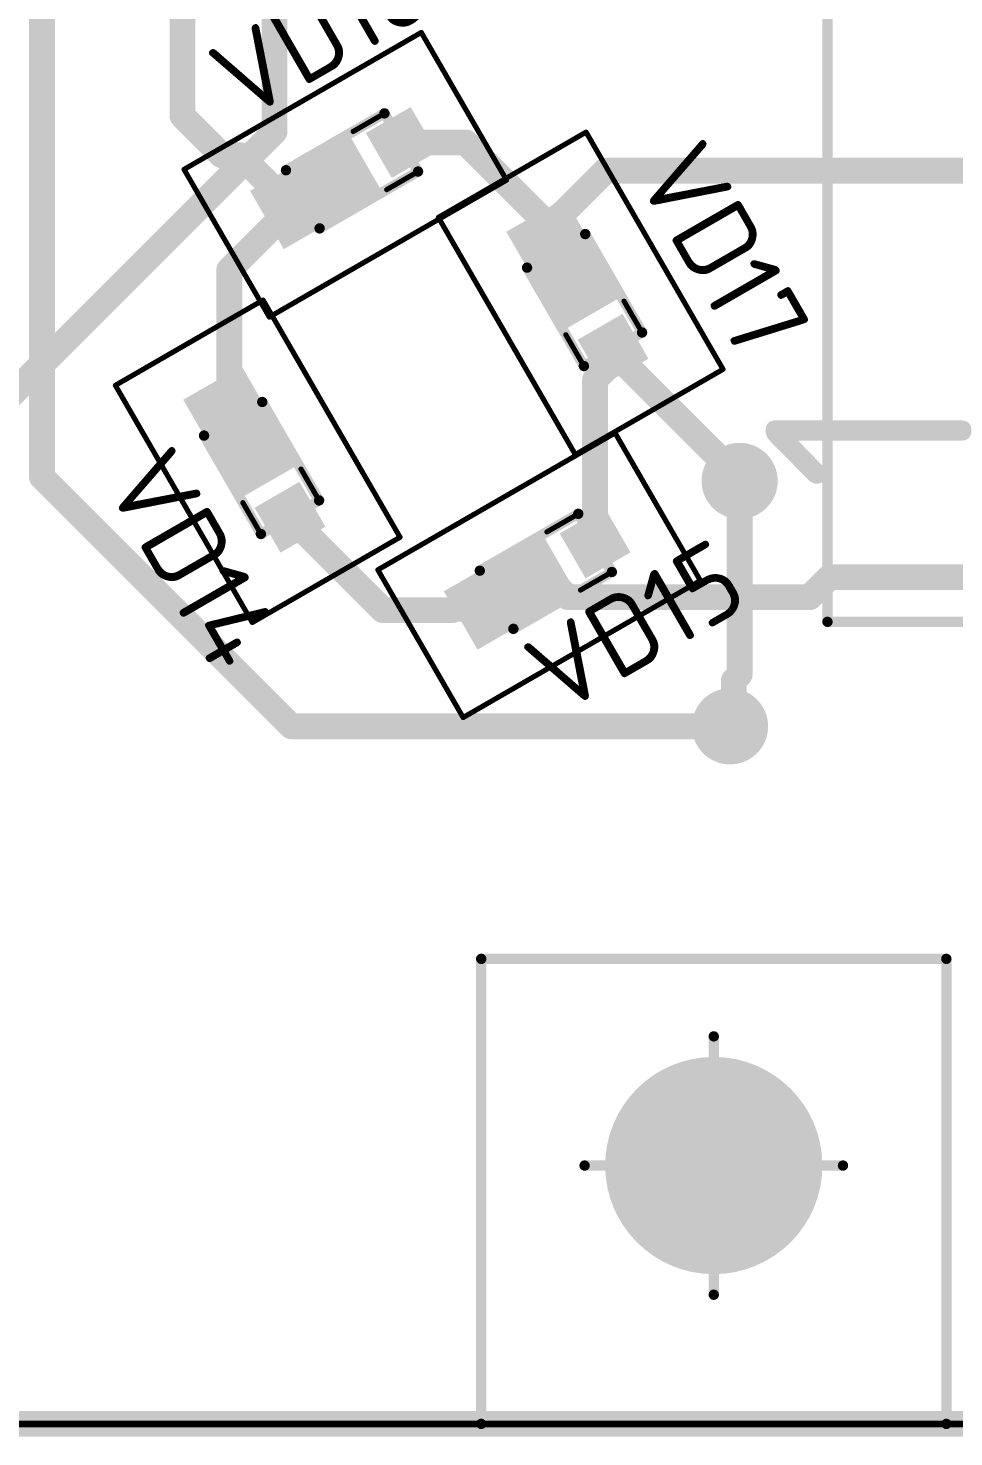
# Model space of a CAD drawing. Header units: inches. Extents: x 0 to 220, y 0 to 115.
# Drawn here: x 186.73 to 204.64, y -0.25 to 27.01 of the extents above; entities that cross this region are included whole.
import ezdxf

# ---------------------------------------------------------------- set-up
doc = ezdxf.new("R2010")
doc.units = ezdxf.units.IN
for name, color, linetype in [('Bottom Layer- Bottom', 5, 'Continuous'), ('Bottom Solder- Bot Mask', 6, 'Continuous'), ('Keep-Out Layer- Board', 6, 'Continuous'), ('Mechanical 1- Top Assy', 6, 'Continuous'), ('Mechanical 13', 56, 'Continuous'), ('Mechanical 15', 56, 'Continuous'), ('Mechanical 5- Help', 56, 'Continuous'), ('Multi-Layer', 9, 'Continuous'), ('Top Layer- Top', 1, 'Continuous'), ('Top Overlay- Top Silk', 2, 'Continuous'), ('Top Paste- Top Paste', 8, 'Continuous'), ('Top Solder- Top Mask', 216, 'Continuous')]:
    doc.layers.add(name, color=color, linetype=linetype)
doc.styles.add('GOST type B', font='', dxfattribs={"height": 0.2})
doc.styles.get('GOST type B').set_extended_font_data('GOST type B')

# ---------------------------------------------------------------- blocks, each defined once
blk = doc.blocks.new('DO_219AD_53')
at = {"layer": 'Top Layer- Top'}
for points in [[(-1.8, 0.55), (0.2, 0.55), (0.2, -0.55), (-1.8, -0.55)], [(0.7, 0.4), (1.5, 0.4), (1.5, -0.4), (0.7, -0.4)]]:
    blk.add_hatch(color=7, dxfattribs=at).paths.add_polyline_path(points)
at = {"layer": 'Top Paste- Top Paste'}
for points in [[(-1.8, 0.55), (0.2, 0.55), (0.2, -0.55), (-1.8, -0.55)], [(0.7, 0.4), (1.5, 0.4), (1.5, -0.4), (0.7, -0.4)]]:
    blk.add_hatch(color=7, dxfattribs=at).paths.add_polyline_path(points)
at = {"layer": 'Top Solder- Top Mask'}
for points in [[(-1.902, 0.652), (0.302, 0.652), (0.302, -0.652), (-1.902, -0.652)], [(0.598, 0.502), (1.602, 0.502), (1.602, -0.502), (0.598, -0.502)]]:
    blk.add_hatch(color=7, dxfattribs=at).paths.add_polyline_path(points)
at = {"layer": 'Mechanical 13'}
for points in [[(-1.1, -0.65, 0.2, 0.2, 0), (-1.1, 0.65, 0.2, 0.2, 0)], [(-1.1, 0.65, 0.2, 0.2, 0), (1.1, 0.65, 0.2, 0.2, 0)], [(1.1, -0.65, 0.2, 0.2, 0), (1.1, 0.65, 0.2, 0.2, 0)], [(-1.1, -0.65, 0.2, 0.2, 0), (1.1, -0.65, 0.2, 0.2, 0)]]:
    blk.add_lwpolyline(points, format="xyseb", dxfattribs=at)
for points in [[(-1.15, 0.65, 0.1, 0.1, 1), (-1.05, 0.65, 0.1, 0.1, 1)], [(-1.15, 0.65, 0.1, 0.1, 1), (-1.05, 0.65, 0.1, 0.1, 1)], [(1.05, 0.65, 0.1, 0.1, 1), (1.15, 0.65, 0.1, 0.1, 1)], [(1.05, 0.65, 0.1, 0.1, 1), (1.15, 0.65, 0.1, 0.1, 1)], [(-1.15, -0.65, 0.1, 0.1, 1), (-1.05, -0.65, 0.1, 0.1, 1)], [(-1.15, -0.65, 0.1, 0.1, 1), (-1.05, -0.65, 0.1, 0.1, 1)], [(1.05, -0.65, 0.1, 0.1, 1), (1.15, -0.65, 0.1, 0.1, 1)], [(1.05, -0.65, 0.1, 0.1, 1), (1.15, -0.65, 0.1, 0.1, 1)]]:
    blk.add_lwpolyline(points, format="xyseb", close=True, dxfattribs=at)
at = {"layer": 'Mechanical 15'}
for points in [[(-2.8, -1.65, 0.1, 0.1, 0), (-2.8, 1.65, 0.1, 0.1, 0)], [(-2.8, 1.65, 0.1, 0.1, 0), (2.5, 1.65, 0.1, 0.1, 0)], [(2.5, -1.65, 0.1, 0.1, 0), (2.5, 1.65, 0.1, 0.1, 0)], [(-2.8, -1.65, 0.1, 0.1, 0), (2.5, -1.65, 0.1, 0.1, 0)]]:
    blk.add_lwpolyline(points, format="xyseb", dxfattribs=at)
for points in [[(-2.825, 1.65, 0.05, 0.05, 1), (-2.775, 1.65, 0.05, 0.05, 1)], [(-2.825, 1.65, 0.05, 0.05, 1), (-2.775, 1.65, 0.05, 0.05, 1)], [(2.475, 1.65, 0.05, 0.05, 1), (2.525, 1.65, 0.05, 0.05, 1)], [(2.475, 1.65, 0.05, 0.05, 1), (2.525, 1.65, 0.05, 0.05, 1)], [(-2.825, -1.65, 0.05, 0.05, 1), (-2.775, -1.65, 0.05, 0.05, 1)], [(-2.825, -1.65, 0.05, 0.05, 1), (-2.775, -1.65, 0.05, 0.05, 1)], [(2.475, -1.65, 0.05, 0.05, 1), (2.525, -1.65, 0.05, 0.05, 1)], [(2.475, -1.65, 0.05, 0.05, 1), (2.525, -1.65, 0.05, 0.05, 1)]]:
    blk.add_lwpolyline(points, format="xyseb", close=True, dxfattribs=at)
at = {"layer": 'Top Overlay- Top Silk'}
for points in [[(0.4, 0.65, 0.1, 0.1, 0), (1.1, 0.65, 0.1, 0.1, 0)], [(0.4, -0.65, 0.1, 0.1, 0), (1.1, -0.65, 0.1, 0.1, 0)]]:
    blk.add_lwpolyline(points, format="xyseb", dxfattribs=at)
for points in [[(0.375, 0.65, 0.05, 0.05, 1), (0.425, 0.65, 0.05, 0.05, 1)], [(1.075, 0.65, 0.05, 0.05, 1), (1.125, 0.65, 0.05, 0.05, 1)], [(0.375, -0.65, 0.05, 0.05, 1), (0.425, -0.65, 0.05, 0.05, 1)], [(1.075, -0.65, 0.05, 0.05, 1), (1.125, -0.65, 0.05, 0.05, 1)]]:
    blk.add_lwpolyline(points, format="xyseb", close=True, dxfattribs=at)
blk = doc.blocks.new('DO_219AD_64')
at = {"layer": 'Top Layer- Top'}
for points in [[(-1.8, 0.55), (0.2, 0.55), (0.2, -0.55), (-1.8, -0.55)], [(0.7, 0.4), (1.5, 0.4), (1.5, -0.4), (0.7, -0.4)]]:
    blk.add_hatch(color=7, dxfattribs=at).paths.add_polyline_path(points)
at = {"layer": 'Top Paste- Top Paste'}
for points in [[(-1.8, 0.55), (0.2, 0.55), (0.2, -0.55), (-1.8, -0.55)], [(0.7, 0.4), (1.5, 0.4), (1.5, -0.4), (0.7, -0.4)]]:
    blk.add_hatch(color=7, dxfattribs=at).paths.add_polyline_path(points)
at = {"layer": 'Top Solder- Top Mask'}
for points in [[(-1.902, 0.652), (0.302, 0.652), (0.302, -0.652), (-1.902, -0.652)], [(0.598, 0.502), (1.602, 0.502), (1.602, -0.502), (0.598, -0.502)]]:
    blk.add_hatch(color=7, dxfattribs=at).paths.add_polyline_path(points)
at = {"layer": 'Mechanical 13'}
for points in [[(-1.1, 0.65, 0.2, 0.2, 0), (-1.1, -0.65, 0.2, 0.2, 0)], [(-1.1, 0.65, 0.2, 0.2, 0), (1.1, 0.65, 0.2, 0.2, 0)], [(1.1, 0.65, 0.2, 0.2, 0), (1.1, -0.65, 0.2, 0.2, 0)], [(-1.1, -0.65, 0.2, 0.2, 0), (1.1, -0.65, 0.2, 0.2, 0)]]:
    blk.add_lwpolyline(points, format="xyseb", dxfattribs=at)
for points in [[(-1.15, 0.65, 0.1, 0.1, 1), (-1.05, 0.65, 0.1, 0.1, 1)], [(-1.15, 0.65, 0.1, 0.1, 1), (-1.05, 0.65, 0.1, 0.1, 1)], [(1.05, 0.65, 0.1, 0.1, 1), (1.15, 0.65, 0.1, 0.1, 1)], [(1.05, 0.65, 0.1, 0.1, 1), (1.15, 0.65, 0.1, 0.1, 1)], [(-1.15, -0.65, 0.1, 0.1, 1), (-1.05, -0.65, 0.1, 0.1, 1)], [(-1.15, -0.65, 0.1, 0.1, 1), (-1.05, -0.65, 0.1, 0.1, 1)], [(1.05, -0.65, 0.1, 0.1, 1), (1.15, -0.65, 0.1, 0.1, 1)], [(1.05, -0.65, 0.1, 0.1, 1), (1.15, -0.65, 0.1, 0.1, 1)]]:
    blk.add_lwpolyline(points, format="xyseb", close=True, dxfattribs=at)
at = {"layer": 'Mechanical 15'}
for points in [[(-2.8, 1.65, 0.1, 0.1, 0), (-2.8, -1.65, 0.1, 0.1, 0)], [(-2.8, 1.65, 0.1, 0.1, 0), (2.5, 1.65, 0.1, 0.1, 0)], [(2.5, 1.65, 0.1, 0.1, 0), (2.5, -1.65, 0.1, 0.1, 0)], [(-2.8, -1.65, 0.1, 0.1, 0), (2.5, -1.65, 0.1, 0.1, 0)]]:
    blk.add_lwpolyline(points, format="xyseb", dxfattribs=at)
for points in [[(-2.825, 1.65, 0.05, 0.05, 1), (-2.775, 1.65, 0.05, 0.05, 1)], [(-2.825, 1.65, 0.05, 0.05, 1), (-2.775, 1.65, 0.05, 0.05, 1)], [(2.475, 1.65, 0.05, 0.05, 1), (2.525, 1.65, 0.05, 0.05, 1)], [(2.475, 1.65, 0.05, 0.05, 1), (2.525, 1.65, 0.05, 0.05, 1)], [(-2.825, -1.65, 0.05, 0.05, 1), (-2.775, -1.65, 0.05, 0.05, 1)], [(-2.825, -1.65, 0.05, 0.05, 1), (-2.775, -1.65, 0.05, 0.05, 1)], [(2.475, -1.65, 0.05, 0.05, 1), (2.525, -1.65, 0.05, 0.05, 1)], [(2.475, -1.65, 0.05, 0.05, 1), (2.525, -1.65, 0.05, 0.05, 1)]]:
    blk.add_lwpolyline(points, format="xyseb", close=True, dxfattribs=at)
at = {"layer": 'Top Overlay- Top Silk'}
for points in [[(0.4, 0.65, 0.1, 0.1, 0), (1.1, 0.65, 0.1, 0.1, 0)], [(0.4, -0.65, 0.1, 0.1, 0), (1.1, -0.65, 0.1, 0.1, 0)]]:
    blk.add_lwpolyline(points, format="xyseb", dxfattribs=at)
for points in [[(0.375, 0.65, 0.05, 0.05, 1), (0.425, 0.65, 0.05, 0.05, 1)], [(1.075, 0.65, 0.05, 0.05, 1), (1.125, 0.65, 0.05, 0.05, 1)], [(0.375, -0.65, 0.05, 0.05, 1), (0.425, -0.65, 0.05, 0.05, 1)], [(1.075, -0.65, 0.05, 0.05, 1), (1.125, -0.65, 0.05, 0.05, 1)]]:
    blk.add_lwpolyline(points, format="xyseb", close=True, dxfattribs=at)
blk = doc.blocks.new('DO_219AD_67')
at = {"layer": 'Top Layer- Top'}
for points in [[(-1.8, 0.55), (0.2, 0.55), (0.2, -0.55), (-1.8, -0.55)], [(0.7, 0.4), (1.5, 0.4), (1.5, -0.4), (0.7, -0.4)]]:
    blk.add_hatch(color=7, dxfattribs=at).paths.add_polyline_path(points)
at = {"layer": 'Top Paste- Top Paste'}
for points in [[(-1.8, 0.55), (0.2, 0.55), (0.2, -0.55), (-1.8, -0.55)], [(0.7, 0.4), (1.5, 0.4), (1.5, -0.4), (0.7, -0.4)]]:
    blk.add_hatch(color=7, dxfattribs=at).paths.add_polyline_path(points)
at = {"layer": 'Top Solder- Top Mask'}
for points in [[(-1.902, 0.652), (0.302, 0.652), (0.302, -0.652), (-1.902, -0.652)], [(0.598, 0.502), (1.602, 0.502), (1.602, -0.502), (0.598, -0.502)]]:
    blk.add_hatch(color=7, dxfattribs=at).paths.add_polyline_path(points)
at = {"layer": 'Mechanical 13'}
for points in [[(-1.1, 0.65, 0.2, 0.2, 0), (1.1, 0.65, 0.2, 0.2, 0)], [(-1.1, 0.65, 0.2, 0.2, 0), (-1.1, -0.65, 0.2, 0.2, 0)], [(1.1, 0.65, 0.2, 0.2, 0), (1.1, -0.65, 0.2, 0.2, 0)], [(-1.1, -0.65, 0.2, 0.2, 0), (1.1, -0.65, 0.2, 0.2, 0)]]:
    blk.add_lwpolyline(points, format="xyseb", dxfattribs=at)
for points in [[(-1.15, 0.65, 0.1, 0.1, 1), (-1.05, 0.65, 0.1, 0.1, 1)], [(-1.15, 0.65, 0.1, 0.1, 1), (-1.05, 0.65, 0.1, 0.1, 1)], [(1.05, 0.65, 0.1, 0.1, 1), (1.15, 0.65, 0.1, 0.1, 1)], [(1.05, 0.65, 0.1, 0.1, 1), (1.15, 0.65, 0.1, 0.1, 1)], [(-1.15, -0.65, 0.1, 0.1, 1), (-1.05, -0.65, 0.1, 0.1, 1)], [(-1.15, -0.65, 0.1, 0.1, 1), (-1.05, -0.65, 0.1, 0.1, 1)], [(1.05, -0.65, 0.1, 0.1, 1), (1.15, -0.65, 0.1, 0.1, 1)], [(1.05, -0.65, 0.1, 0.1, 1), (1.15, -0.65, 0.1, 0.1, 1)]]:
    blk.add_lwpolyline(points, format="xyseb", close=True, dxfattribs=at)
at = {"layer": 'Mechanical 15'}
for points in [[(-2.8, 1.65, 0.1, 0.1, 0), (2.5, 1.65, 0.1, 0.1, 0)], [(-2.8, 1.65, 0.1, 0.1, 0), (-2.8, -1.65, 0.1, 0.1, 0)], [(2.5, 1.65, 0.1, 0.1, 0), (2.5, -1.65, 0.1, 0.1, 0)], [(-2.8, -1.65, 0.1, 0.1, 0), (2.5, -1.65, 0.1, 0.1, 0)]]:
    blk.add_lwpolyline(points, format="xyseb", dxfattribs=at)
for points in [[(-2.825, 1.65, 0.05, 0.05, 1), (-2.775, 1.65, 0.05, 0.05, 1)], [(-2.825, 1.65, 0.05, 0.05, 1), (-2.775, 1.65, 0.05, 0.05, 1)], [(2.475, 1.65, 0.05, 0.05, 1), (2.525, 1.65, 0.05, 0.05, 1)], [(2.475, 1.65, 0.05, 0.05, 1), (2.525, 1.65, 0.05, 0.05, 1)], [(-2.825, -1.65, 0.05, 0.05, 1), (-2.775, -1.65, 0.05, 0.05, 1)], [(-2.825, -1.65, 0.05, 0.05, 1), (-2.775, -1.65, 0.05, 0.05, 1)], [(2.475, -1.65, 0.05, 0.05, 1), (2.525, -1.65, 0.05, 0.05, 1)], [(2.475, -1.65, 0.05, 0.05, 1), (2.525, -1.65, 0.05, 0.05, 1)]]:
    blk.add_lwpolyline(points, format="xyseb", close=True, dxfattribs=at)
at = {"layer": 'Top Overlay- Top Silk'}
for points in [[(0.4, 0.65, 0.1, 0.1, 0), (1.1, 0.65, 0.1, 0.1, 0)], [(0.4, -0.65, 0.1, 0.1, 0), (1.1, -0.65, 0.1, 0.1, 0)]]:
    blk.add_lwpolyline(points, format="xyseb", dxfattribs=at)
for points in [[(0.375, 0.65, 0.05, 0.05, 1), (0.425, 0.65, 0.05, 0.05, 1)], [(1.075, 0.65, 0.05, 0.05, 1), (1.125, 0.65, 0.05, 0.05, 1)], [(0.375, -0.65, 0.05, 0.05, 1), (0.425, -0.65, 0.05, 0.05, 1)], [(1.075, -0.65, 0.05, 0.05, 1), (1.125, -0.65, 0.05, 0.05, 1)]]:
    blk.add_lwpolyline(points, format="xyseb", close=True, dxfattribs=at)
blk = doc.blocks.new('DO_219AD_68')
at = {"layer": 'Top Layer- Top'}
for points in [[(-1.8, 0.55), (0.2, 0.55), (0.2, -0.55), (-1.8, -0.55)], [(0.7, 0.4), (1.5, 0.4), (1.5, -0.4), (0.7, -0.4)]]:
    blk.add_hatch(color=7, dxfattribs=at).paths.add_polyline_path(points)
at = {"layer": 'Top Paste- Top Paste'}
for points in [[(-1.8, 0.55), (0.2, 0.55), (0.2, -0.55), (-1.8, -0.55)], [(0.7, 0.4), (1.5, 0.4), (1.5, -0.4), (0.7, -0.4)]]:
    blk.add_hatch(color=7, dxfattribs=at).paths.add_polyline_path(points)
at = {"layer": 'Top Solder- Top Mask'}
for points in [[(-1.902, 0.652), (0.302, 0.652), (0.302, -0.652), (-1.902, -0.652)], [(0.598, 0.502), (1.602, 0.502), (1.602, -0.502), (0.598, -0.502)]]:
    blk.add_hatch(color=7, dxfattribs=at).paths.add_polyline_path(points)
at = {"layer": 'Mechanical 13'}
for points in [[(-1.1, 0.65, 0.2, 0.2, 0), (1.1, 0.65, 0.2, 0.2, 0)], [(-1.1, -0.65, 0.2, 0.2, 0), (-1.1, 0.65, 0.2, 0.2, 0)], [(1.1, -0.65, 0.2, 0.2, 0), (1.1, 0.65, 0.2, 0.2, 0)], [(-1.1, -0.65, 0.2, 0.2, 0), (1.1, -0.65, 0.2, 0.2, 0)]]:
    blk.add_lwpolyline(points, format="xyseb", dxfattribs=at)
for points in [[(-1.15, 0.65, 0.1, 0.1, 1), (-1.05, 0.65, 0.1, 0.1, 1)], [(-1.15, 0.65, 0.1, 0.1, 1), (-1.05, 0.65, 0.1, 0.1, 1)], [(1.05, 0.65, 0.1, 0.1, 1), (1.15, 0.65, 0.1, 0.1, 1)], [(1.05, 0.65, 0.1, 0.1, 1), (1.15, 0.65, 0.1, 0.1, 1)], [(-1.15, -0.65, 0.1, 0.1, 1), (-1.05, -0.65, 0.1, 0.1, 1)], [(-1.15, -0.65, 0.1, 0.1, 1), (-1.05, -0.65, 0.1, 0.1, 1)], [(1.05, -0.65, 0.1, 0.1, 1), (1.15, -0.65, 0.1, 0.1, 1)], [(1.05, -0.65, 0.1, 0.1, 1), (1.15, -0.65, 0.1, 0.1, 1)]]:
    blk.add_lwpolyline(points, format="xyseb", close=True, dxfattribs=at)
at = {"layer": 'Mechanical 15'}
for points in [[(-2.8, 1.65, 0.1, 0.1, 0), (2.5, 1.65, 0.1, 0.1, 0)], [(-2.8, -1.65, 0.1, 0.1, 0), (-2.8, 1.65, 0.1, 0.1, 0)], [(2.5, -1.65, 0.1, 0.1, 0), (2.5, 1.65, 0.1, 0.1, 0)], [(-2.8, -1.65, 0.1, 0.1, 0), (2.5, -1.65, 0.1, 0.1, 0)]]:
    blk.add_lwpolyline(points, format="xyseb", dxfattribs=at)
for points in [[(-2.825, 1.65, 0.05, 0.05, 1), (-2.775, 1.65, 0.05, 0.05, 1)], [(-2.825, 1.65, 0.05, 0.05, 1), (-2.775, 1.65, 0.05, 0.05, 1)], [(2.475, 1.65, 0.05, 0.05, 1), (2.525, 1.65, 0.05, 0.05, 1)], [(2.475, 1.65, 0.05, 0.05, 1), (2.525, 1.65, 0.05, 0.05, 1)], [(-2.825, -1.65, 0.05, 0.05, 1), (-2.775, -1.65, 0.05, 0.05, 1)], [(-2.825, -1.65, 0.05, 0.05, 1), (-2.775, -1.65, 0.05, 0.05, 1)], [(2.475, -1.65, 0.05, 0.05, 1), (2.525, -1.65, 0.05, 0.05, 1)], [(2.475, -1.65, 0.05, 0.05, 1), (2.525, -1.65, 0.05, 0.05, 1)]]:
    blk.add_lwpolyline(points, format="xyseb", close=True, dxfattribs=at)
at = {"layer": 'Top Overlay- Top Silk'}
for points in [[(0.4, 0.65, 0.1, 0.1, 0), (1.1, 0.65, 0.1, 0.1, 0)], [(0.4, -0.65, 0.1, 0.1, 0), (1.1, -0.65, 0.1, 0.1, 0)]]:
    blk.add_lwpolyline(points, format="xyseb", dxfattribs=at)
for points in [[(0.375, 0.65, 0.05, 0.05, 1), (0.425, 0.65, 0.05, 0.05, 1)], [(1.075, 0.65, 0.05, 0.05, 1), (1.125, 0.65, 0.05, 0.05, 1)], [(0.375, -0.65, 0.05, 0.05, 1), (0.425, -0.65, 0.05, 0.05, 1)], [(1.075, -0.65, 0.05, 0.05, 1), (1.125, -0.65, 0.05, 0.05, 1)]]:
    blk.add_lwpolyline(points, format="xyseb", close=True, dxfattribs=at)
blk = doc.blocks.new('DS1074_5MV_72')
at = {"layer": 'Bottom Layer- Bottom'}
h = blk.add_hatch(color=7, dxfattribs=at)
edge = h.paths.add_edge_path()
edge.add_arc((0, 0), 1.2, 0, 360)
h = blk.add_hatch(color=7, dxfattribs=at)
edge = h.paths.add_edge_path()
edge.add_arc((5.08, 0), 1.2, 0, 360)
h = blk.add_hatch(color=7, dxfattribs=at)
edge = h.paths.add_edge_path()
edge.add_arc((10.16, 0), 1.2, 0, 360)
h = blk.add_hatch(color=7, dxfattribs=at)
edge = h.paths.add_edge_path()
edge.add_arc((15.24, 0), 1.2, 0, 360)
h = blk.add_hatch(color=7, dxfattribs=at)
edge = h.paths.add_edge_path()
edge.add_arc((20.32, 0), 1.2, 0, 360)
at = {"layer": 'Bottom Solder- Bot Mask'}
h = blk.add_hatch(color=7, dxfattribs=at)
edge = h.paths.add_edge_path()
edge.add_arc((0, 0), 1.302, 0, 360)
h = blk.add_hatch(color=7, dxfattribs=at)
edge = h.paths.add_edge_path()
edge.add_arc((5.08, 0), 1.302, 0, 360)
h = blk.add_hatch(color=7, dxfattribs=at)
edge = h.paths.add_edge_path()
edge.add_arc((10.16, 0), 1.302, 0, 360)
h = blk.add_hatch(color=7, dxfattribs=at)
edge = h.paths.add_edge_path()
edge.add_arc((15.24, 0), 1.302, 0, 360)
h = blk.add_hatch(color=7, dxfattribs=at)
edge = h.paths.add_edge_path()
edge.add_arc((20.32, 0), 1.302, 0, 360)
at = {"layer": 'Multi-Layer'}
h = blk.add_hatch(color=9, dxfattribs=at)
edge = h.paths.add_edge_path()
edge.add_arc((0, 0), 1.2, 0, 360)
h = blk.add_hatch(color=9, dxfattribs=at)
edge = h.paths.add_edge_path()
edge.add_arc((5.08, 0), 1.2, 0, 360)
h = blk.add_hatch(color=9, dxfattribs=at)
edge = h.paths.add_edge_path()
edge.add_arc((10.16, 0), 1.2, 0, 360)
h = blk.add_hatch(color=9, dxfattribs=at)
edge = h.paths.add_edge_path()
edge.add_arc((15.24, 0), 1.2, 0, 360)
h = blk.add_hatch(color=9, dxfattribs=at)
edge = h.paths.add_edge_path()
edge.add_arc((20.32, 0), 1.2, 0, 360)
at = {"layer": 'Top Layer- Top'}
h = blk.add_hatch(color=7, dxfattribs=at)
edge = h.paths.add_edge_path()
edge.add_arc((0, 0), 1.2, 0, 360)
h = blk.add_hatch(color=7, dxfattribs=at)
edge = h.paths.add_edge_path()
edge.add_arc((5.08, 0), 1.2, 0, 360)
h = blk.add_hatch(color=7, dxfattribs=at)
edge = h.paths.add_edge_path()
edge.add_arc((10.16, 0), 1.2, 0, 360)
h = blk.add_hatch(color=7, dxfattribs=at)
edge = h.paths.add_edge_path()
edge.add_arc((15.24, 0), 1.2, 0, 360)
h = blk.add_hatch(color=7, dxfattribs=at)
edge = h.paths.add_edge_path()
edge.add_arc((20.32, 0), 1.2, 0, 360)
at = {"layer": 'Top Solder- Top Mask'}
h = blk.add_hatch(color=7, dxfattribs=at)
edge = h.paths.add_edge_path()
edge.add_arc((0, 0), 1.302, 0, 360)
h = blk.add_hatch(color=7, dxfattribs=at)
edge = h.paths.add_edge_path()
edge.add_arc((5.08, 0), 1.302, 0, 360)
h = blk.add_hatch(color=7, dxfattribs=at)
edge = h.paths.add_edge_path()
edge.add_arc((10.16, 0), 1.302, 0, 360)
h = blk.add_hatch(color=7, dxfattribs=at)
edge = h.paths.add_edge_path()
edge.add_arc((15.24, 0), 1.302, 0, 360)
h = blk.add_hatch(color=7, dxfattribs=at)
edge = h.paths.add_edge_path()
edge.add_arc((20.32, 0), 1.302, 0, 360)
at = {"layer": 'Mechanical 1- Top Assy'}
for points in [[(-2.537, 4.8, 0.2, 0.2, 0), (22.854, 4.8, 0.2, 0.2, 0)], [(-2.537, 4.8, 0.2, 0.2, 0), (-2.537, -5.9, 0.2, 0.2, 0)], [(22.854, 4.8, 0.2, 0.2, 0), (22.854, -5.9, 0.2, 0.2, 0)], [(-2.537, -5.9, 0.2, 0.2, 0), (22.854, -5.9, 0.2, 0.2, 0)]]:
    blk.add_lwpolyline(points, format="xyseb", dxfattribs=at)
for points in [[(-2.587, 4.8, 0.1, 0.1, 1), (-2.487, 4.8, 0.1, 0.1, 1)], [(-2.587, 4.8, 0.1, 0.1, 1), (-2.487, 4.8, 0.1, 0.1, 1)], [(22.804, 4.8, 0.1, 0.1, 1), (22.904, 4.8, 0.1, 0.1, 1)], [(22.804, 4.8, 0.1, 0.1, 1), (22.904, 4.8, 0.1, 0.1, 1)], [(-2.587, -5.9, 0.1, 0.1, 1), (-2.487, -5.9, 0.1, 0.1, 1)], [(-2.587, -5.9, 0.1, 0.1, 1), (-2.487, -5.9, 0.1, 0.1, 1)], [(22.804, -5.9, 0.1, 0.1, 1), (22.904, -5.9, 0.1, 0.1, 1)], [(22.804, -5.9, 0.1, 0.1, 1), (22.904, -5.9, 0.1, 0.1, 1)]]:
    blk.add_lwpolyline(points, format="xyseb", close=True, dxfattribs=at)
at = {"layer": 'Top Overlay- Top Silk'}
for points in [[(-2.537, 4.8, 0.2, 0.2, 0), (22.854, 4.8, 0.2, 0.2, 0)], [(-2.537, 4.8, 0.2, 0.2, 0), (-2.537, -5.9, 0.2, 0.2, 0)], [(22.854, 4.8, 0.2, 0.2, 0), (22.854, -5.9, 0.2, 0.2, 0)], [(-2.537, -5.9, 0.2, 0.2, 0), (22.854, -5.9, 0.2, 0.2, 0)]]:
    blk.add_lwpolyline(points, format="xyseb", dxfattribs=at)
for points in [[(-2.587, 4.8, 0.1, 0.1, 1), (-2.487, 4.8, 0.1, 0.1, 1)], [(-2.587, 4.8, 0.1, 0.1, 1), (-2.487, 4.8, 0.1, 0.1, 1)], [(22.804, 4.8, 0.1, 0.1, 1), (22.904, 4.8, 0.1, 0.1, 1)], [(22.804, 4.8, 0.1, 0.1, 1), (22.904, 4.8, 0.1, 0.1, 1)], [(-2.587, -5.9, 0.1, 0.1, 1), (-2.487, -5.9, 0.1, 0.1, 1)], [(-2.587, -5.9, 0.1, 0.1, 1), (-2.487, -5.9, 0.1, 0.1, 1)], [(22.804, -5.9, 0.1, 0.1, 1), (22.904, -5.9, 0.1, 0.1, 1)], [(22.804, -5.9, 0.1, 0.1, 1), (22.904, -5.9, 0.1, 0.1, 1)]]:
    blk.add_lwpolyline(points, format="xyseb", close=True, dxfattribs=at)
at = {"layer": 'Top Overlay- Top Silk', "style": 'GOST type B'}
blk.add_text('1', height=4, dxfattribs=at).set_placement((0, 2))

msp = doc.modelspace()

# ---------------------------------------------------------------- hatches: boundary and pattern name
at = {"layer": 'Bottom Layer- Bottom'}
h = msp.add_hatch(color=7, dxfattribs=at)
edge = h.paths.add_edge_path()
edge.add_arc((200.5, 18.25), 0.635, 0, 360)
h = msp.add_hatch(color=7, dxfattribs=at)
edge = h.paths.add_edge_path()
edge.add_arc((200.314, 13.5), 0.635, 0, 360)
h = msp.add_hatch(color=7, dxfattribs=at)
edge = h.paths.add_edge_path()
edge.add_arc((200, 5), 2, 0, 360)
at = {"layer": 'Bottom Solder- Bot Mask'}
h = msp.add_hatch(color=7, dxfattribs=at)
edge = h.paths.add_edge_path()
edge.add_arc((200.5, 18.25), 0.737, 0, 360)
h = msp.add_hatch(color=7, dxfattribs=at)
edge = h.paths.add_edge_path()
edge.add_arc((200.314, 13.5), 0.737, 0, 360)
h = msp.add_hatch(color=7, dxfattribs=at)
edge = h.paths.add_edge_path()
edge.add_arc((200, 5), 2.102, 0, 360)
at = {"layer": 'Multi-Layer'}
h = msp.add_hatch(color=9, dxfattribs=at)
edge = h.paths.add_edge_path()
edge.add_arc((200, 5), 2, 0, 360)
at = {"layer": 'Top Layer- Top'}
h = msp.add_hatch(color=7, dxfattribs=at)
edge = h.paths.add_edge_path()
edge.add_arc((200.5, 18.25), 0.635, 0, 360)
h = msp.add_hatch(color=7, dxfattribs=at)
edge = h.paths.add_edge_path()
edge.add_arc((200.314, 13.5), 0.635, 0, 360)
h = msp.add_hatch(color=7, dxfattribs=at)
edge = h.paths.add_edge_path()
edge.add_arc((200, 5), 2, 0, 360)
at = {"layer": 'Top Solder- Top Mask'}
h = msp.add_hatch(color=7, dxfattribs=at)
edge = h.paths.add_edge_path()
edge.add_arc((200.5, 18.25), 0.737, 0, 360)
h = msp.add_hatch(color=7, dxfattribs=at)
edge = h.paths.add_edge_path()
edge.add_arc((200.314, 13.5), 0.737, 0, 360)
h = msp.add_hatch(color=7, dxfattribs=at)
edge = h.paths.add_edge_path()
edge.add_arc((200, 5), 2.102, 0, 360)

# ---------------------------------------------------------------- linework, layer by layer
at = {"layer": 'Bottom Layer- Bottom'}
for points in [[(191.5, 25.007, 0.5, 0.5, 0), (191.5, 44.75, 0.5, 0.5, 0)], [(182.015, 15.522, 0.5, 0.5, 0), (191.5, 25.007, 0.5, 0.5, 0)], [(200.5, 14.5, 0.5, 0.5, 0), (200.5, 18.25, 0.5, 0.5, 0)], [(200.387, 14.387, 0.5, 0.5, 0), (200.5, 14.5, 0.5, 0.5, 0)], [(200.387, 13.572, 0.5, 0.5, 0), (200.387, 14.387, 0.5, 0.5, 0)], [(200.314, 13.5, 0.5, 0.5, 0), (200.387, 13.572, 0.5, 0.5, 0)]]:
    msp.add_lwpolyline(points, format="xyseb", dxfattribs=at)
for points in [[(191.375, 25.007, 0.25, 0.25, 1), (191.625, 25.007, 0.25, 0.25, 1)], [(191.375, 25.007, 0.25, 0.25, 1), (191.625, 25.007, 0.25, 0.25, 1)], [(200.375, 18.25, 0.25, 0.25, 1), (200.625, 18.25, 0.25, 0.25, 1)], [(200.375, 14.5, 0.25, 0.25, 1), (200.625, 14.5, 0.25, 0.25, 1)], [(200.375, 14.5, 0.25, 0.25, 1), (200.625, 14.5, 0.25, 0.25, 1)], [(200.262, 14.387, 0.25, 0.25, 1), (200.512, 14.387, 0.25, 0.25, 1)], [(200.262, 14.387, 0.25, 0.25, 1), (200.512, 14.387, 0.25, 0.25, 1)], [(200.189, 13.5, 0.25, 0.25, 1), (200.439, 13.5, 0.25, 0.25, 1)], [(200.262, 13.572, 0.25, 0.25, 1), (200.512, 13.572, 0.25, 0.25, 1)], [(200.262, 13.572, 0.25, 0.25, 1), (200.512, 13.572, 0.25, 0.25, 1)]]:
    msp.add_lwpolyline(points, format="xyseb", close=True, dxfattribs=at)
at = {"layer": 'Keep-Out Layer- Board'}
for points in [[(0, 0, 0.5, 0.5, 0), (220, 0, 0.5, 0.5, 0)], [(0, 0, 0.127, 0.127, 0), (220, 0, 0.127, 0.127, 0)]]:
    msp.add_lwpolyline(points, format="xyseb", dxfattribs=at)
at = {"layer": 'Mechanical 5- Help'}
for points in [[(195.5, 9, 0.2, 0.2, 0), (204.5, 9, 0.2, 0.2, 0)], [(195.5, 0, 0.2, 0.2, 0), (195.5, 9, 0.2, 0.2, 0)], [(204.5, 0, 0.2, 0.2, 0), (204.5, 9, 0.2, 0.2, 0)], [(200, 2.5, 0.2, 0.2, 0), (200, 7.5, 0.2, 0.2, 0)], [(197.5, 5, 0.2, 0.2, 0), (202.5, 5, 0.2, 0.2, 0)]]:
    msp.add_lwpolyline(points, format="xyseb", dxfattribs=at)
for points in [[(195.45, 9, 0.1, 0.1, 1), (195.55, 9, 0.1, 0.1, 1)], [(195.45, 9, 0.1, 0.1, 1), (195.55, 9, 0.1, 0.1, 1)], [(204.45, 9, 0.1, 0.1, 1), (204.55, 9, 0.1, 0.1, 1)], [(204.45, 9, 0.1, 0.1, 1), (204.55, 9, 0.1, 0.1, 1)], [(199.95, 7.5, 0.1, 0.1, 1), (200.05, 7.5, 0.1, 0.1, 1)], [(197.45, 5, 0.1, 0.1, 1), (197.55, 5, 0.1, 0.1, 1)], [(202.45, 5, 0.1, 0.1, 1), (202.55, 5, 0.1, 0.1, 1)], [(199.95, 2.5, 0.1, 0.1, 1), (200.05, 2.5, 0.1, 0.1, 1)], [(195.45, 0, 0.1, 0.1, 1), (195.55, 0, 0.1, 0.1, 1)], [(204.45, 0, 0.1, 0.1, 1), (204.55, 0, 0.1, 0.1, 1)]]:
    msp.add_lwpolyline(points, format="xyseb", close=True, dxfattribs=at)
at = {"layer": 'Top Layer- Top'}
for points in [[(187, 18.327, 0.5, 0.5, 0), (187, 75.75, 0.5, 0.5, 0)], [(189.72, 25.314, 0.5, 0.5, 0), (189.72, 51.72, 0.5, 0.5, 0)], [(189.72, 25.314, 0.5, 0.5, 0), (190.479, 24.554, 0.5, 0.5, 0)], [(193.953, 24.8, 0.5, 0.5, 0), (195.2, 24.8, 0.5, 0.5, 0)], [(195.2, 24.8, 0.5, 0.5, 0), (197.1, 22.9, 0.5, 0.5, 0)], [(190.479, 24.554, 0.5, 0.5, 0), (190.833, 24.554, 0.5, 0.5, 0)], [(190.833, 24.554, 0.5, 0.5, 0), (191.54, 23.847, 0.5, 0.5, 0)], [(196.978, 23.328, 0.5, 0.5, 0), (197.904, 24.254, 0.5, 0.5, 0)], [(197.904, 24.254, 0.5, 0.5, 0), (205.77, 24.254, 0.5, 0.5, 0)], [(190.625, 22.333, 0.5, 0.5, 0), (192.142, 23.85, 0.5, 0.5, 0)], [(191.54, 23.847, 0.5, 0.5, 0), (192.304, 23.847, 0.5, 0.5, 0)], [(192.142, 23.85, 0.5, 0.5, 0), (192.307, 23.85, 0.5, 0.5, 0)], [(192.304, 23.847, 0.5, 0.5, 0), (192.307, 23.85, 0.5, 0.5, 0)], [(197.1, 22.443, 0.5, 0.5, 0), (197.1, 22.9, 0.5, 0.5, 0)], [(190.625, 19.418, 0.5, 0.5, 0), (190.625, 22.333, 0.5, 0.5, 0)], [(198.05, 20.749, 0.5, 0.5, 0), (198.05, 20.797, 0.5, 0.5, 0)], [(198.05, 20.555, 0.5, 0.5, 0), (198.05, 20.797, 0.5, 0.5, 0)], [(198.05, 20.749, 0.5, 0.5, 0), (200.5, 18.299, 0.5, 0.5, 0)], [(197.703, 20.208, 0.5, 0.5, 0), (198.05, 20.555, 0.5, 0.5, 0)], [(197.703, 17.05, 0.5, 0.5, 0), (197.703, 20.208, 0.5, 0.5, 0)], [(190.625, 19.418, 0.5, 0.5, 0), (190.85, 19.193, 0.5, 0.5, 0)], [(187, 18.327, 0.5, 0.5, 0), (191.827, 13.5, 0.5, 0.5, 0)], [(200.5, 18.25, 0.5, 0.5, 0), (200.5, 18.299, 0.5, 0.5, 0)], [(191.8, 17.547, 0.5, 0.5, 0), (193.597, 15.75, 0.5, 0.5, 0)], [(201.855, 16, 0.5, 0.5, 0), (202.243, 16.387, 0.5, 0.5, 0)], [(202.243, 16.387, 0.5, 0.5, 0), (205.327, 16.387, 0.5, 0.5, 0)], [(195.734, 15.777, 0.5, 0.5, 0), (196.184, 16.227, 0.5, 0.5, 0)], [(196.184, 16.227, 0.5, 0.5, 0), (196.948, 16.227, 0.5, 0.5, 0)], [(196.948, 16.227, 0.5, 0.5, 0), (197.176, 16, 0.5, 0.5, 0)], [(197.176, 16, 0.5, 0.5, 0), (201.855, 16, 0.5, 0.5, 0)], [(193.597, 15.75, 0.5, 0.5, 0), (194.943, 15.75, 0.5, 0.5, 0)], [(194.943, 15.75, 0.5, 0.5, 0), (194.971, 15.777, 0.5, 0.5, 0)], [(194.971, 15.777, 0.5, 0.5, 0), (195.734, 15.777, 0.5, 0.5, 0)], [(191.827, 13.5, 0.5, 0.5, 0), (200.314, 13.5, 0.5, 0.5, 0)]]:
    msp.add_lwpolyline(points, format="xyseb", dxfattribs=at)
for points in [[(189.595, 25.314, 0.25, 0.25, 1), (189.845, 25.314, 0.25, 0.25, 1)], [(189.595, 25.314, 0.25, 0.25, 1), (189.845, 25.314, 0.25, 0.25, 1)], [(193.828, 24.8, 0.25, 0.25, 1), (194.078, 24.8, 0.25, 0.25, 1)], [(195.075, 24.8, 0.25, 0.25, 1), (195.325, 24.8, 0.25, 0.25, 1)], [(195.075, 24.8, 0.25, 0.25, 1), (195.325, 24.8, 0.25, 0.25, 1)], [(190.354, 24.554, 0.25, 0.25, 1), (190.604, 24.554, 0.25, 0.25, 1)], [(190.354, 24.554, 0.25, 0.25, 1), (190.604, 24.554, 0.25, 0.25, 1)], [(190.708, 24.554, 0.25, 0.25, 1), (190.958, 24.554, 0.25, 0.25, 1)], [(190.708, 24.554, 0.25, 0.25, 1), (190.958, 24.554, 0.25, 0.25, 1)], [(197.779, 24.254, 0.25, 0.25, 1), (198.029, 24.254, 0.25, 0.25, 1)], [(197.779, 24.254, 0.25, 0.25, 1), (198.029, 24.254, 0.25, 0.25, 1)], [(191.415, 23.847, 0.25, 0.25, 1), (191.665, 23.847, 0.25, 0.25, 1)], [(191.415, 23.847, 0.25, 0.25, 1), (191.665, 23.847, 0.25, 0.25, 1)], [(192.017, 23.85, 0.25, 0.25, 1), (192.267, 23.85, 0.25, 0.25, 1)], [(192.017, 23.85, 0.25, 0.25, 1), (192.267, 23.85, 0.25, 0.25, 1)], [(192.179, 23.847, 0.25, 0.25, 1), (192.429, 23.847, 0.25, 0.25, 1)], [(192.179, 23.847, 0.25, 0.25, 1), (192.429, 23.847, 0.25, 0.25, 1)], [(192.182, 23.85, 0.25, 0.25, 1), (192.432, 23.85, 0.25, 0.25, 1)], [(192.182, 23.85, 0.25, 0.25, 1), (192.432, 23.85, 0.25, 0.25, 1)], [(196.853, 23.328, 0.25, 0.25, 1), (197.103, 23.328, 0.25, 0.25, 1)], [(196.975, 22.9, 0.25, 0.25, 1), (197.225, 22.9, 0.25, 0.25, 1)], [(196.975, 22.9, 0.25, 0.25, 1), (197.225, 22.9, 0.25, 0.25, 1)], [(196.975, 22.443, 0.25, 0.25, 1), (197.225, 22.443, 0.25, 0.25, 1)], [(190.5, 22.333, 0.25, 0.25, 1), (190.75, 22.333, 0.25, 0.25, 1)], [(190.5, 22.333, 0.25, 0.25, 1), (190.75, 22.333, 0.25, 0.25, 1)], [(197.925, 20.797, 0.25, 0.25, 1), (198.175, 20.797, 0.25, 0.25, 1)], [(197.925, 20.797, 0.25, 0.25, 1), (198.175, 20.797, 0.25, 0.25, 1)], [(197.925, 20.749, 0.25, 0.25, 1), (198.175, 20.749, 0.25, 0.25, 1)], [(197.925, 20.749, 0.25, 0.25, 1), (198.175, 20.749, 0.25, 0.25, 1)], [(197.925, 20.555, 0.25, 0.25, 1), (198.175, 20.555, 0.25, 0.25, 1)], [(197.925, 20.555, 0.25, 0.25, 1), (198.175, 20.555, 0.25, 0.25, 1)], [(197.578, 20.208, 0.25, 0.25, 1), (197.828, 20.208, 0.25, 0.25, 1)], [(197.578, 20.208, 0.25, 0.25, 1), (197.828, 20.208, 0.25, 0.25, 1)], [(190.5, 19.418, 0.25, 0.25, 1), (190.75, 19.418, 0.25, 0.25, 1)], [(190.5, 19.418, 0.25, 0.25, 1), (190.75, 19.418, 0.25, 0.25, 1)], [(190.725, 19.193, 0.25, 0.25, 1), (190.975, 19.193, 0.25, 0.25, 1)], [(186.875, 18.327, 0.25, 0.25, 1), (187.125, 18.327, 0.25, 0.25, 1)], [(186.875, 18.327, 0.25, 0.25, 1), (187.125, 18.327, 0.25, 0.25, 1)], [(200.375, 18.299, 0.25, 0.25, 1), (200.625, 18.299, 0.25, 0.25, 1)], [(200.375, 18.299, 0.25, 0.25, 1), (200.625, 18.299, 0.25, 0.25, 1)], [(200.375, 18.25, 0.25, 0.25, 1), (200.625, 18.25, 0.25, 0.25, 1)], [(191.675, 17.547, 0.25, 0.25, 1), (191.925, 17.547, 0.25, 0.25, 1)], [(197.578, 17.05, 0.25, 0.25, 1), (197.828, 17.05, 0.25, 0.25, 1)], [(202.118, 16.387, 0.25, 0.25, 1), (202.368, 16.387, 0.25, 0.25, 1)], [(202.118, 16.387, 0.25, 0.25, 1), (202.368, 16.387, 0.25, 0.25, 1)], [(196.059, 16.227, 0.25, 0.25, 1), (196.309, 16.227, 0.25, 0.25, 1)], [(196.059, 16.227, 0.25, 0.25, 1), (196.309, 16.227, 0.25, 0.25, 1)], [(196.823, 16.227, 0.25, 0.25, 1), (197.073, 16.227, 0.25, 0.25, 1)], [(196.823, 16.227, 0.25, 0.25, 1), (197.073, 16.227, 0.25, 0.25, 1)], [(197.051, 16, 0.25, 0.25, 1), (197.301, 16, 0.25, 0.25, 1)], [(197.051, 16, 0.25, 0.25, 1), (197.301, 16, 0.25, 0.25, 1)], [(201.73, 16, 0.25, 0.25, 1), (201.98, 16, 0.25, 0.25, 1)], [(201.73, 16, 0.25, 0.25, 1), (201.98, 16, 0.25, 0.25, 1)], [(193.472, 15.75, 0.25, 0.25, 1), (193.722, 15.75, 0.25, 0.25, 1)], [(193.472, 15.75, 0.25, 0.25, 1), (193.722, 15.75, 0.25, 0.25, 1)], [(194.818, 15.75, 0.25, 0.25, 1), (195.068, 15.75, 0.25, 0.25, 1)], [(194.818, 15.75, 0.25, 0.25, 1), (195.068, 15.75, 0.25, 0.25, 1)], [(194.846, 15.777, 0.25, 0.25, 1), (195.096, 15.777, 0.25, 0.25, 1)], [(194.846, 15.777, 0.25, 0.25, 1), (195.096, 15.777, 0.25, 0.25, 1)], [(195.609, 15.777, 0.25, 0.25, 1), (195.859, 15.777, 0.25, 0.25, 1)], [(195.609, 15.777, 0.25, 0.25, 1), (195.859, 15.777, 0.25, 0.25, 1)], [(191.702, 13.5, 0.25, 0.25, 1), (191.952, 13.5, 0.25, 0.25, 1)], [(191.702, 13.5, 0.25, 0.25, 1), (191.952, 13.5, 0.25, 0.25, 1)], [(200.189, 13.5, 0.25, 0.25, 1), (200.439, 13.5, 0.25, 0.25, 1)]]:
    msp.add_lwpolyline(points, format="xyseb", close=True, dxfattribs=at)

# ---------------------------------------------------------------- block references
for name, p, rotation in [('DS1074_5MV_72', (207, 18.06), 90), ('DO_219AD_67', (193, 24.25), 30), ('DO_219AD_53', (197.5, 21.75), 300.0000000000001), ('DO_219AD_68', (191.25, 18.5), 300.0000000000001), ('DO_219AD_64', (196.75, 16.5), 30)]:
    msp.add_blockref(name, p, dxfattribs=dict(rotation=rotation))

# ---------------------------------------------------------------- texts
at = {"layer": 'Top Overlay- Top Silk', "style": 'GOST type B'}
for s, rotation, p in [('VD16', 30, (190.878, 25.193)), ('VD17', 300, (198.443, 24.201)), ('VD14', 300, (188.169, 18.261)), ('VD15', 30, (196.977, 13.693))]:
    msp.add_text(s, height=1.524, rotation=rotation, dxfattribs=at).set_placement(p)

doc.saveas('drawing.dxf')
